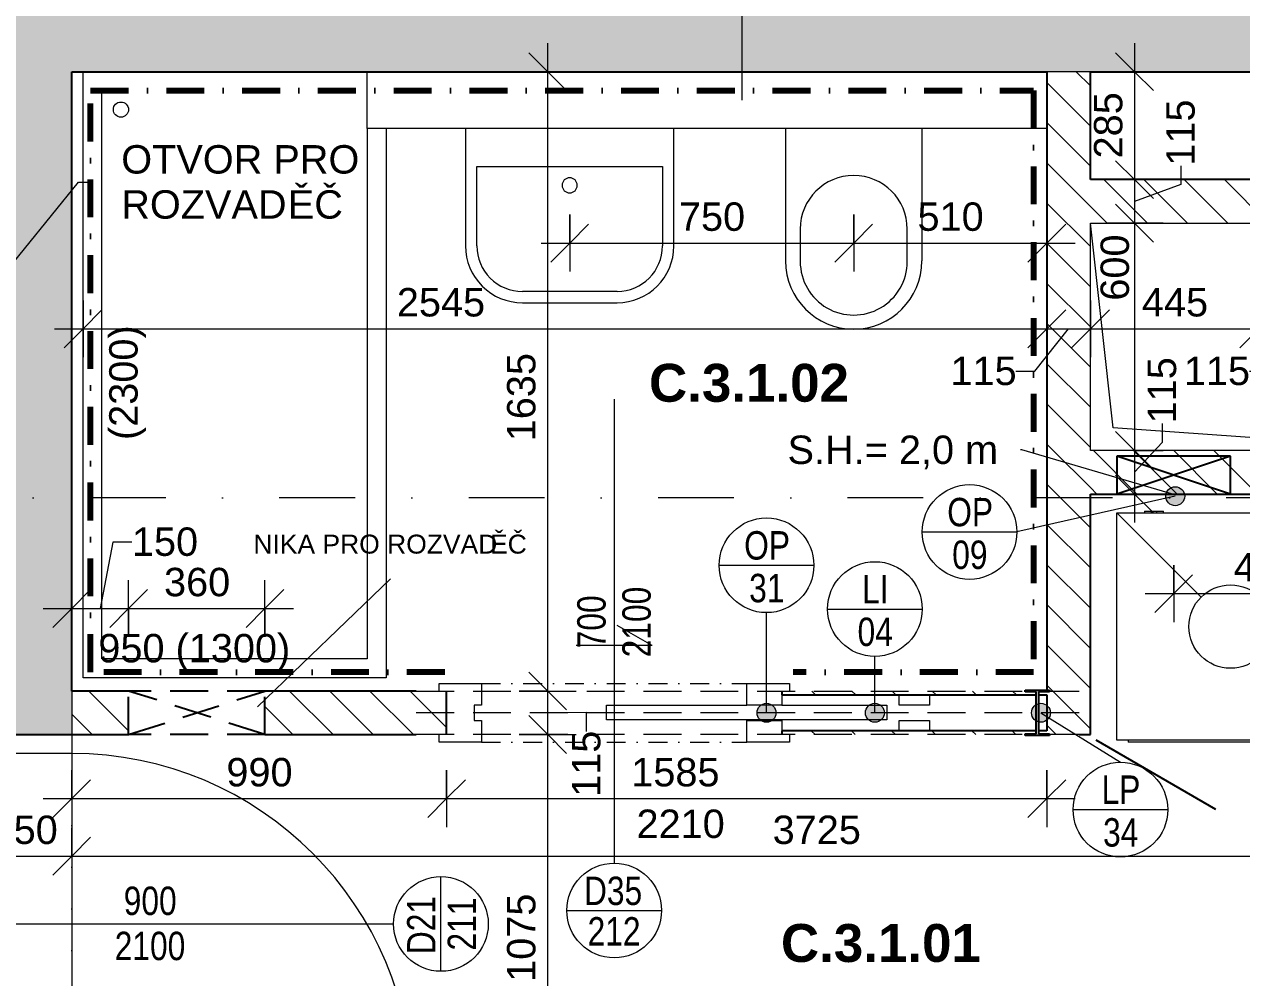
# Model space of a CAD drawing. Header units: millimetres. Extents: x -47276 to -6007, y -7799 to 11180.
# Drawn here: x -32575 to -29361, y -1869 to 648 of the extents above; entities that cross this region are included whole.
import ezdxf

# ---------------------------------------------------------------- set-up
doc = ezdxf.new("R2010")
doc.units = ezdxf.units.MM
for name, pattern in [('HA_Dash_3mm-S1mm', [150, 100, -50]), ('HA_DashDot_10mm-S3mm', [500, 200, -150, 0, -150]), ('HA_DashDot_2_2mm-S0_6mm', [110, 50, -30, 0, -30]), ('HA_DashDot_4mm-S1mm', [200, 100, -50, 0, -50])]:
    doc.linetypes.add(name, pattern=pattern)
for name, color, linetype, lineweight in [('A-____-____-DIMS', 9, 'Continuous', 5), ('A-____-____-DIMS-50', 9, 'Continuous', 5), ('A-____-____-IDEN', 9, 'Continuous', 9), ('A-AREA-____-IDEN', 9, 'Continuous', 9), ('A-DETL-____-OTLN', 9, 'Continuous', 25), ('A-DETL-GENF-OTLN', 9, 'Continuous', 9), ('A-DOOR-____-IDEN', 9, 'Continuous', 9), ('A-DOOR-____-MCUT', 9, 'HA_DashDot_2_2mm-S0_6mm', 9), ('A-DOOR-____-OTLN', 9, 'Continuous', 9), ('A-DOOR-FRAM-MCUT', 9, 'Continuous', 9), ('A-GENM-____-HDLN', 9, 'HA_Dash_3mm-S1mm', 9), ('A-GENM-____-IDEN', 9, 'Continuous', 9), ('A-GENM-____-MCUT', 9, 'HA_Dash_3mm-S1mm', 25), ('A-GENM-____-OTLN', 9, 'Continuous', 9), ('A-WALL-____-IDEN', 9, 'Continuous', 9), ('A-WALL-____-MCUT', 9, 'Continuous', 9), ('A-WALL-____-PATT', 9, 'Continuous', 25), ('E-ELEC-FIXT-OTLN', 9, 'Continuous', 9), ('G-____-____-TEXT', 9, 'Continuous', 5), ('I-WALL-____-MCUT', 9, 'Continuous', 25), ('I-WALL-____-OTLN', 9, 'Continuous', 9), ('P-SANR-FIXT-OTLN', 9, 'Continuous', 9), ('S-COLS-____-MCUT', 9, 'Continuous', 25), ('S-COLS-____-OTLN', 9, 'Continuous', 9), ('S-GRID-____-OTLN', 9, 'Continuous', 5)]:
    doc.layers.add(name, color=color, linetype=linetype, lineweight=lineweight)
doc.styles.add('Arial_1', font='arial.ttf', dxfattribs={"height": 75})
doc.styles.add('Arial_2', font='arial.ttf', dxfattribs={"width": 0.8, "height": 75})
doc.styles.add('Arial_3', font='arial.ttf', dxfattribs={"height": 50})
doc.styles.add('Arial_B', font='arialbd.ttf', dxfattribs={"height": 100})
doc.dimstyles.new('Inner_Dimensions', dxfattribs={"dimscale": 304.8, "dimtxt": 76.519455, "dimasz": 0.328084, "dimexe": 0.246063, "dimexo": 0.0625, "dimgap": 0.032808, "dimtad": 1, "dimdec": 0, "dimzin": 0, "dimdsep": 46, "dimtxsty": 'Arial_1', "dimblk1": 'OBLIQUE', "dimblk2": 'OBLIQUE', "dimsah": 1, "dimcen": 0.09, "dimdle": 0.246063, "dimazin": 0, "dimtfac": 1, "dimtdec": 4, "dimtix": 1, "dimtmove": 0, "dimatfit": 3, "dimfxl": 0.246063, "dimfxlon": 1, "dimtvp": 1, "dimtolj": 1, "dimtzin": 0, "dimlwd": 9, "dimlwe": 9, "dimarcsym": 2})
doc.dimstyles.new('Inner_Dimensions_1', dxfattribs={"dimscale": 304.8, "dimtxt": 76.519455, "dimasz": 0.328084, "dimexe": 0.246063, "dimexo": 0.0625, "dimgap": 0.032808, "dimtad": 1, "dimdec": 0, "dimzin": 0, "dimdsep": 46, "dimtxsty": 'Arial_1', "dimblk1": 'OBLIQUE', "dimblk2": 'OBLIQUE', "dimsah": 1, "dimcen": 0.09, "dimdle": 0.246063, "dimazin": 0, "dimtfac": 1, "dimtdec": 4, "dimtix": 1, "dimtmove": 1, "dimatfit": 3, "dimfxl": 0.246063, "dimfxlon": 1, "dimtvp": 1, "dimtolj": 1, "dimtzin": 0, "dimlwd": 9, "dimlwe": 9, "dimarcsym": 2})
doc.dimstyles.new('Inner_Dimensions_2', dxfattribs={"dimscale": 304.8, "dimtxt": 76.519455, "dimasz": 0.328084, "dimexe": 0.246063, "dimexo": 0.0625, "dimgap": 0.032808, "dimtad": 1, "dimdec": 0, "dimzin": 0, "dimdsep": 46, "dimtxsty": 'Arial_1', "dimblk1": 'OBLIQUE', "dimblk2": 'OBLIQUE', "dimsah": 1, "dimcen": 0.09, "dimdle": 0.246063, "dimazin": 0, "dimtfac": 1, "dimtdec": 4, "dimtix": 1, "dimtmove": 2, "dimatfit": 3, "dimfxl": 0.246063, "dimfxlon": 1, "dimtvp": 1, "dimtolj": 1, "dimtzin": 0, "dimlwd": 9, "dimlwe": 9, "dimarcsym": 2})
pattern_1 = [(135, (0, 0), (-53.033, -53.033), [])]

# ---------------------------------------------------------------- blocks, each defined once
blk = doc.blocks.new('HA_DR_Single_Swing_Solid - In_BJ_900x2100_Vstup-2040224-DPS_3NP-C')
at = {"layer": 'A-DOOR-____-MCUT'}
for p, q in [((-450, 125), (450, 125)), ((-450, -125), (450, -125))]:
    blk.add_line(p, q, dxfattribs=at)
at = {"layer": 'A-DOOR-____-OTLN', "lineweight": 5}
blk.add_line((450, 1025), (450, 125), dxfattribs=at)
at = {"layer": 'A-DOOR-____-OTLN'}
for p, q in [((-500, 125), (500, 125)), ((-500, -125), (500, -125))]:
    blk.add_line(p, q, dxfattribs=at)
at = {"layer": 'A-DOOR-____-OTLN', "lineweight": 5}
blk.add_arc((450, 125), 900, 90, 180, dxfattribs=at)
at = {"layer": 'A-DOOR-FRAM-MCUT'}
for p, q in [((-450, 125), (-450, -125)), ((450, -125), (450, 125))]:
    blk.add_line(p, q, dxfattribs=at)
blk = doc.blocks.new('HA_DR_Single_SlidingToPocket_Solid - In_BJ_700x2100-2021921-DPS_3NP-C')
at = {"layer": 'A-DOOR-____-MCUT', "linetype": 'Continuous', "lineweight": 5}
for p, q in [((100, 177.5), (7.6, 230.8)), ((100, 177.5), (-100, 177.5)), ((-20, 20), (350, 20)), ((-20, -18.6), (-20, 20)), ((442.5, 20), (720, 20)), ((720, 20), (720, -18.6)), ((720, -18.6), (-20, -18.6))]:
    blk.add_line(p, q, dxfattribs=at)
at = {"layer": 'A-DOOR-____-MCUT'}
for p, q in [((-350, 77.5), (350, 77.5)), ((-350, -77.5), (350, -77.5))]:
    blk.add_line(p, q, dxfattribs=at)
at = {"layer": 'A-DOOR-FRAM-MCUT'}
for p, q in [((-462.5, 77.5), (-350, 77.5)), ((-462.5, 57.5), (-462.5, 77.5)), ((-350, 77.5), (-350, 20)), ((350, 77.5), (462.5, 77.5)), ((350, 20), (350, 77.5)), ((462.5, 77.5), (462.5, 57.5)), ((442.5, 47.5), (442.5, 20)), ((752.5, 20), (752.5, 47.5)), ((832.5, 47.5), (832.5, 20)), ((-370, 20), (-370, -20)), ((-350, 20), (-370, 20)), ((442.5, 20), (350, 20)), ((832.5, 20), (752.5, 20)), ((-370, -20), (-350, -20)), ((-350, -20), (-350, -77.5)), ((350, -20), (442.5, -20)), ((350, -77.5), (350, -20)), ((442.5, -20), (442.5, -47.5)), ((752.5, -20), (832.5, -20)), ((752.5, -47.5), (752.5, -20)), ((832.5, -20), (832.5, -47.5)), ((-462.5, -77.5), (-462.5, -57.5)), ((462.5, -57.5), (462.5, -77.5)), ((-350, -77.5), (-462.5, -77.5)), ((462.5, -77.5), (350, -77.5))]:
    blk.add_line(p, q, dxfattribs=at)
blk = doc.blocks.new('HA_GM_Shaft_Rectangle - Default-2056009-DPS_3NP-C')
at = {"layer": 'A-DETL-GENF-OTLN'}
for p, q in [((60, -60), (600, 0)), ((0, -900), (60, -60))]:
    blk.add_line(p, q, dxfattribs=at)
at = {"layer": 'A-GENM-____-OTLN'}
for p, q in [((0, -900), (0, 0)), ((0, 0), (600, 0)), ((600, 0), (600, -900)), ((600, -900), (0, -900))]:
    blk.add_line(p, q, dxfattribs=at)
blk = doc.blocks.new('ABMV_WashBasin_Generic - 550x460-1465614-DPS_3NP-C')
at = {"layer": 'P-SANR-FIXT-OTLN'}
for p, q in [((250, 535), (0, 535)), ((0, 505), (250, 505)), ((-150, 385), (-150, 75)), ((-120, 175), (-120, 385)), ((370, 385), (370, 175)), ((400, 75), (400, 385)), ((370, 175), (-120, 175))]:
    blk.add_line(p, q, dxfattribs=at)
for centre, radius, start, end in [((0, 385), 150, 90, 180), ((250, 385), 150, 360, 90), ((0, 385), 120, 90, 180), ((250, 385), 120, 360, 90), ((125, 225), 20, 90, 270), ((125, 225), 20, 270, 90)]:
    blk.add_arc(centre, radius, start, end, dxfattribs=at)
blk = doc.blocks.new('ABMV_Toilet_WallHung - Default-1928450-DPS_3NP-C')
at = {"layer": 'P-SANR-FIXT-OTLN'}
for p, q in [((-55, 75), (-55, 424.6)), ((-16.3, 426.2), (-16.3, 340.3)), ((266.3, 340.3), (266.3, 426.2)), ((305, 75), (305, 424.6))]:
    blk.add_line(p, q, dxfattribs=at)
for centre, radius, start, end in [((125, 424.6), 180, 0, 180), ((125, 426.2), 141.3, 360, 180), ((125, 340.3), 141.3, 180, 360)]:
    blk.add_arc(centre, radius, start, end, dxfattribs=at)
blk = doc.blocks.new('ABMV_ShowerBasin_Generic - 800x1600-1646986-DPS_3NP-C')
at = {"layer": 'P-SANR-FIXT-OTLN'}
for p, q in [((150, 800), (1600, 800)), ((150, 800), (1600, 800)), ((1600, 800), (1600, 0)), ((1600, 800), (1600, 0)), ((150, 750), (1550, 750)), ((150, 750), (1550, 750)), ((1550, 750), (1550, 50)), ((1550, 750), (1550, 50)), ((1550, 50), (50, 50)), ((1550, 50), (50, 50)), ((1600, 0), (0, 0)), ((1600, 0), (0, 0))]:
    blk.add_line(p, q, dxfattribs=at)
blk.add_circle((100, 100), 20, dxfattribs=at)
blk = doc.blocks.new('R_bathroom_washing_machine - 600x600x900-1428203-DPS_3NP-C')
at = {"layer": 'E-ELEC-FIXT-OTLN'}
for p, q in [((77.5, 3.4), (677.5, 3.4)), ((77.5, -596.6), (77.5, 3.4)), ((77.5, 3.4), (299.7, -218.9)), ((107.5, 8.4), (647.5, 8.4)), ((107.5, 8.4), (107.5, 3.4)), ((647.5, 3.4), (647.5, 8.4)), ((677.5, 3.4), (677.5, -596.6)), ((455.3, -374.4), (677.5, -596.6)), ((677.5, -596.6), (77.5, -596.6)), ((554.7, -596.6), (554.7, -601.6)), ((572.1, -601.6), (554.7, -601.6)), ((572.2, -596.6), (572.2, -601.6)), ((579.7, -601.6), (572.4, -601.6)), ((586.9, -601.6), (579.7, -601.6)), ((587.2, -601.6), (587.2, -596.6)), ((604.7, -601.6), (587.2, -601.6)), ((604.7, -601.6), (604.7, -596.6))]:
    blk.add_line(p, q, dxfattribs=at)
blk.add_circle((377.5, -296.6), 110, dxfattribs=at)
blk = doc.blocks.new('HA_GM_Tiling_LineBased - Generic Tiles-1987009-DPS_3NP-C')
at = {"layer": 'A-GENM-____-OTLN', "linetype": 'HA_DashDot_4mm-S1mm', "lineweight": 80}
blk.add_line((50, -50), (985, -50), dxfattribs=at)
blk = doc.blocks.new('HA_GM_Tiling_LineBased - Generic Tiles-1987010-DPS_3NP-C')
at = {"layer": 'A-GENM-____-OTLN', "linetype": 'HA_DashDot_4mm-S1mm', "lineweight": 80}
blk.add_line((50, -50), (1585, -50), dxfattribs=at)
blk = doc.blocks.new('HA_GM_Tiling_LineBased - Generic Tiles-1987011-DPS_3NP-C')
at = {"layer": 'A-GENM-____-OTLN', "linetype": 'HA_DashDot_4mm-S1mm', "lineweight": 80}
blk.add_line((50, -50), (2540, -50), dxfattribs=at)
blk = doc.blocks.new('HA_GM_Tiling_LineBased - Generic Tiles-1987012-DPS_3NP-C')
at = {"layer": 'A-GENM-____-OTLN', "linetype": 'HA_DashDot_4mm-S1mm', "lineweight": 80}
blk.add_line((50, -50), (685, -50), dxfattribs=at)
blk = doc.blocks.new('TB_Porotherm KP11_5_1750mm - TB_Porotherm KP11_5_1750mm-1871670-DPS_3NP-C')
at = {"layer": 'A-GENM-____-HDLN'}
for p, q in [((-875, 57.5), (875, 57.5)), ((-875, 0), (875, 0)), ((875, -57.5), (-875, -57.5))]:
    blk.add_line(p, q, dxfattribs=at)
blk = doc.blocks.new('HA_GM_Opening_Rectangle_WallBased - Default-1969288-DPS_3NP-C')
at = {"layer": 'A-GENM-____-MCUT'}
for p, q in [((305, 57.5), (-55, -57.5)), ((-55, 57.5), (305, -57.5)), ((-55, 57.5), (-55, -57.5)), ((-55, 57.5), (305, 57.5)), ((305, 57.5), (305, -57.5)), ((-55, -57.5), (305, -57.5))]:
    blk.add_line(p, q, dxfattribs=at)
blk = doc.blocks.new('HA_sCO_I_Parallel - IPE 120-1976294-DPS_3NP-C')
at = {"layer": 'S-COLS-____-MCUT'}
for p, q in [((-32, 60), (32, 60)), ((-32, 55.6), (-32, 60)), ((-3.15, 55.6), (-32, 55.6)), ((-3.15, -55.6), (-3.15, 55.6)), ((3.15, 55.6), (3.15, -55.6)), ((32, 55.6), (3.15, 55.6)), ((32, 60), (32, 55.6)), ((-32, -55.6), (-3.15, -55.6)), ((-32, -60), (-32, -55.6)), ((32, -60), (-32, -60)), ((3.15, -55.6), (32, -55.6)), ((32, -55.6), (32, -60))]:
    blk.add_line(p, q, dxfattribs=at)
blk = doc.blocks.new('DIMBLOCK37-DPS_3NP-C')
at = {"layer": 'A-____-____-DIMS-50', "lineweight": 9}
for p, q in [((-31193, -1226.8), (-31243, -1176.8)), ((-31268, -1226.8), (-31118, -1226.8)), ((-31193, -1226.8), (-31268, -1226.8)), ((-31193, -2301.8), (-31193, -1226.8)), ((-31193, -1226.8), (-31143, -1276.8)), ((-31193, -2301.8), (-31243, -2251.8)), ((-31268, -2301.8), (-31118, -2301.8)), ((-31193, -2301.8), (-31268, -2301.8)), ((-31193, -2301.8), (-31143, -2351.8))]:
    blk.add_line(p, q, dxfattribs=at)
at = {"layer": 'A-____-____-DIMS-50', "color": 0, "lineweight": 9, "insert": (-31300.4, -1879.7), "char_height": 75, "width": 276.883, "attachment_point": 1, "rotation": 90, "line_spacing_factor": 0.941778, "style": 'Arial_1'}
blk.add_mtext('1075', dxfattribs=at)
blk = doc.blocks.new('_Oblique')
at = {"color": 0, "linetype": 'ByBlock', "lineweight": -2}
blk.add_line((-0.5, -0.5), (0.5, 0.5), dxfattribs=at)
blk = doc.blocks.new('DIMBLOCK38-DPS_3NP-C')
at = {"layer": 'A-____-____-DIMS-50', "lineweight": 9}
for p, q in [((-31193, -1111.8), (-31243, -1061.8)), ((-31268, -1111.8), (-31118, -1111.8)), ((-31193, -1111.8), (-31268, -1111.8)), ((-31193, -1226.8), (-31193, -1111.8)), ((-31193, -1111.8), (-31143, -1161.8)), ((-31193, -1226.8), (-31243, -1176.8)), ((-31090.4, -1168.3), (-31193, -1169.3)), ((-31090.4, -1218.3), (-31090.4, -1168.3)), ((-31268, -1226.8), (-31118, -1226.8)), ((-31193, -1226.8), (-31268, -1226.8)), ((-31193, -1226.8), (-31143, -1276.8))]:
    blk.add_line(p, q, dxfattribs=at)
at = {"layer": 'A-____-____-DIMS-50', "color": 0, "lineweight": 9, "insert": (-31128.9, -1391.4), "char_height": 75, "width": 207.662, "attachment_point": 1, "rotation": 90, "line_spacing_factor": 0.941778, "style": 'Arial_1'}
blk.add_mtext('115', dxfattribs=at)
blk = doc.blocks.new('DIMBLOCK39-DPS_3NP-C')
at = {"layer": 'A-____-____-DIMS-50', "lineweight": 9}
for p, q in [((-31193, -1111.8), (-31193, 598.2)), ((-31193, 523.2), (-31243, 573.2)), ((-31268, 523.2), (-31118, 523.2)), ((-31193, 523.2), (-31268, 523.2)), ((-31193, 523.2), (-31143, 473.2)), ((-31193, -1111.8), (-31243, -1061.8)), ((-31268, -1111.8), (-31118, -1111.8)), ((-31193, -1111.8), (-31268, -1111.8)), ((-31193, -1111.8), (-31143, -1161.8))]:
    blk.add_line(p, q, dxfattribs=at)
at = {"layer": 'A-____-____-DIMS-50', "color": 0, "lineweight": 9, "insert": (-31300.4, -452.6), "char_height": 75, "width": 276.883, "attachment_point": 1, "rotation": 90, "line_spacing_factor": 0.941778, "style": 'Arial_1'}
blk.add_mtext('1635', dxfattribs=at)
blk = doc.blocks.new('HA_TAG_Door_TypeMark_wDimensions - Scale50_Right with Bouble-921060-DPS_3NP-C')
at = {"layer": 'A-DOOR-____-IDEN'}
for p, q in [((0, 5), (0, -19.5)), ((-2.5, -22), (2.5, -22))]:
    blk.add_line(p, q, dxfattribs=at)
blk.add_circle((0, -22), 2.5, dxfattribs=at)
blk = doc.blocks.new('DIMBLOCK107-DPS_3NP-C')
at = {"layer": 'A-____-____-DIMS-50', "lineweight": 9}
for p, q in [((-32699.9, -1473.1), (-32699.9, -1623.1)), ((-32699.9, -1548.1), (-32699.9, -1473.1)), ((-32449.9, -1473.1), (-32449.9, -1623.1)), ((-32449.9, -1548.1), (-32449.9, -1473.1)), ((-32699.9, -1548.1), (-32649.9, -1498.1)), ((-32449.9, -1548.1), (-32399.9, -1498.1)), ((-32699.9, -1548.1), (-32749.9, -1598.1)), ((-32699.9, -1548.1), (-32449.9, -1548.1)), ((-32449.9, -1548.1), (-32499.9, -1598.1))]:
    blk.add_line(p, q, dxfattribs=at)
at = {"layer": 'A-____-____-DIMS-50', "color": 0, "lineweight": 9, "insert": (-32661.4, -1440.7), "char_height": 75, "width": 207.662, "attachment_point": 1, "line_spacing_factor": 0.941778, "style": 'Arial_1'}
blk.add_mtext('250', dxfattribs=at)
blk = doc.blocks.new('DIMBLOCK108-DPS_3NP-C')
at = {"layer": 'A-____-____-DIMS-50', "lineweight": 9}
for p, q in [((-32449.9, -1473.1), (-32449.9, -1623.1)), ((-32449.9, -1548.1), (-32449.9, -1473.1)), ((-28724.9, -1473.1), (-28724.9, -1623.1)), ((-28724.9, -1548.1), (-28724.9, -1473.1)), ((-32449.9, -1548.1), (-32399.9, -1498.1)), ((-28724.9, -1548.1), (-28674.9, -1498.1)), ((-32449.9, -1548.1), (-32499.9, -1598.1)), ((-32449.9, -1548.1), (-28724.9, -1548.1)), ((-28724.9, -1548.1), (-28774.9, -1598.1))]:
    blk.add_line(p, q, dxfattribs=at)
at = {"layer": 'A-____-____-DIMS-50', "color": 0, "lineweight": 9, "insert": (-30599, -1440.7), "char_height": 75, "width": 276.883, "attachment_point": 1, "line_spacing_factor": 0.941778, "style": 'Arial_1'}
blk.add_mtext('3725', dxfattribs=at)
blk = doc.blocks.new('DIMBLOCK119-DPS_3NP-C')
at = {"layer": 'A-____-____-DIMS-50', "lineweight": 9}
for p, q in [((-32419.9, -80.4), (-32419.9, -230.4)), ((-32419.9, -155.4), (-32419.9, -80.4)), ((-29874.9, -80.4), (-29874.9, -230.4)), ((-29874.9, -155.4), (-29874.9, -80.4)), ((-32419.9, -155.4), (-32369.9, -105.4)), ((-29874.9, -155.4), (-29824.9, -105.4)), ((-32494.9, -155.4), (-29874.9, -155.4)), ((-32419.9, -155.4), (-32469.9, -205.4)), ((-29874.9, -155.4), (-29924.9, -205.4))]:
    blk.add_line(p, q, dxfattribs=at)
at = {"layer": 'A-____-____-DIMS-50', "color": 0, "lineweight": 9, "insert": (-31591.3, -48), "char_height": 75, "width": 276.883, "attachment_point": 1, "line_spacing_factor": 0.941778, "style": 'Arial_1'}
blk.add_mtext('2545', dxfattribs=at)
blk = doc.blocks.new('DIMBLOCK120-DPS_3NP-C')
at = {"layer": 'A-____-____-DIMS-50', "lineweight": 9}
for p, q in [((-29874.9, -80.4), (-29874.9, -230.4)), ((-29874.9, -155.4), (-29874.9, -80.4)), ((-29759.9, -80.4), (-29759.9, -230.4)), ((-29759.9, -155.4), (-29759.9, -80.4)), ((-29874.9, -155.4), (-29824.9, -105.4)), ((-29759.9, -155.4), (-29709.9, -105.4)), ((-29874.9, -155.4), (-29924.9, -205.4)), ((-29906.4, -267.6), (-29817.4, -155.4)), ((-29874.9, -155.4), (-29759.9, -155.4)), ((-29759.9, -155.4), (-29809.9, -205.4)), ((-29956.4, -267.6), (-29906.4, -267.6))]:
    blk.add_line(p, q, dxfattribs=at)
at = {"layer": 'A-____-____-DIMS-50', "color": 0, "lineweight": 9, "insert": (-30129.5, -229.1), "char_height": 75, "width": 207.662, "attachment_point": 1, "line_spacing_factor": 0.941778, "style": 'Arial_1'}
blk.add_mtext('115', dxfattribs=at)
blk = doc.blocks.new('DIMBLOCK121-DPS_3NP-C')
at = {"layer": 'A-____-____-DIMS-50', "lineweight": 9}
for p, q in [((-29759.9, -80.4), (-29759.9, -230.4)), ((-29759.9, -155.4), (-29759.9, -80.4)), ((-29314.9, -80.4), (-29314.9, -230.4)), ((-29314.9, -155.4), (-29314.9, -80.4)), ((-29759.9, -155.4), (-29709.9, -105.4)), ((-29314.9, -155.4), (-29264.9, -105.4)), ((-29759.9, -155.4), (-29809.9, -205.4)), ((-29759.9, -155.4), (-29314.9, -155.4)), ((-29314.9, -155.4), (-29364.9, -205.4))]:
    blk.add_line(p, q, dxfattribs=at)
at = {"layer": 'A-____-____-DIMS-50', "color": 0, "lineweight": 9, "insert": (-29623.9, -48), "char_height": 75, "width": 207.662, "attachment_point": 1, "line_spacing_factor": 0.941778, "style": 'Arial_1'}
blk.add_mtext('445', dxfattribs=at)
blk = doc.blocks.new('DIMBLOCK122-DPS_3NP-C')
at = {"layer": 'A-____-____-DIMS-50', "lineweight": 9}
for p, q in [((-29314.9, -80.4), (-29314.9, -230.4)), ((-29314.9, -155.4), (-29314.9, -80.4)), ((-29199.9, -80.4), (-29199.9, -230.4)), ((-29199.9, -155.4), (-29199.9, -80.4)), ((-29314.9, -155.4), (-29264.9, -105.4)), ((-29199.9, -155.4), (-29149.9, -105.4)), ((-29314.9, -155.4), (-29364.9, -205.4)), ((-29314.9, -155.4), (-29199.9, -155.4)), ((-29290.1, -267.6), (-29257.4, -155.4)), ((-29199.9, -155.4), (-29249.9, -205.4)), ((-29340.1, -267.6), (-29290.1, -267.6))]:
    blk.add_line(p, q, dxfattribs=at)
at = {"layer": 'A-____-____-DIMS-50', "color": 0, "lineweight": 9, "insert": (-29513.2, -229.1), "char_height": 75, "width": 207.662, "attachment_point": 1, "line_spacing_factor": 0.941778, "style": 'Arial_1'}
blk.add_mtext('115', dxfattribs=at)
blk = doc.blocks.new('DIMBLOCK124-DPS_3NP-C')
at = {"layer": 'A-____-____-DIMS-50', "lineweight": 9}
for p, q in [((-29643.2, 598.2), (-29643.2, 238.2)), ((-29643.2, 523.2), (-29693.2, 573.2)), ((-29568.2, 523.2), (-29718.2, 523.2)), ((-29643.2, 523.2), (-29593.2, 473.2)), ((-29643.2, 523.2), (-29568.2, 523.2)), ((-29643.2, 238.2), (-29693.2, 288.2)), ((-29568.2, 238.2), (-29718.2, 238.2)), ((-29643.2, 238.2), (-29593.2, 188.2)), ((-29643.2, 238.2), (-29568.2, 238.2))]:
    blk.add_line(p, q, dxfattribs=at)
at = {"layer": 'A-____-____-DIMS-50', "color": 0, "lineweight": 9, "insert": (-29750.6, 294.2), "char_height": 75, "width": 207.662, "attachment_point": 1, "rotation": 90, "line_spacing_factor": 0.941778, "style": 'Arial_1'}
blk.add_mtext('285', dxfattribs=at)
blk = doc.blocks.new('DIMBLOCK125-DPS_3NP-C')
at = {"layer": 'A-____-____-DIMS-50', "lineweight": 9}
for p, q in [((-29643.2, 238.2), (-29693.2, 288.2)), ((-29521.1, 275), (-29521.1, 225)), ((-29568.2, 238.2), (-29718.2, 238.2)), ((-29643.2, 238.2), (-29643.2, 123.2)), ((-29643.2, 238.2), (-29593.2, 188.2)), ((-29643.2, 238.2), (-29568.2, 238.2)), ((-29521.1, 225), (-29643.2, 180.7)), ((-29643.2, 123.2), (-29693.2, 173.2)), ((-29568.2, 123.2), (-29718.2, 123.2)), ((-29643.2, 123.2), (-29593.2, 73.2)), ((-29643.2, 123.2), (-29568.2, 123.2))]:
    blk.add_line(p, q, dxfattribs=at)
at = {"layer": 'A-____-____-DIMS-50', "color": 0, "lineweight": 9, "insert": (-29559.6, 275), "char_height": 75, "width": 207.662, "attachment_point": 1, "rotation": 90, "line_spacing_factor": 0.941778, "style": 'Arial_1'}
blk.add_mtext('115', dxfattribs=at)
blk = doc.blocks.new('DIMBLOCK126-DPS_3NP-C')
at = {"layer": 'A-____-____-DIMS-50', "lineweight": 9}
for p, q in [((-29643.2, 123.2), (-29693.2, 173.2)), ((-29568.2, 123.2), (-29718.2, 123.2)), ((-29643.2, 123.2), (-29643.2, -476.8)), ((-29643.2, 123.2), (-29593.2, 73.2)), ((-29643.2, 123.2), (-29568.2, 123.2)), ((-29643.2, -476.8), (-29693.2, -426.8)), ((-29568.2, -476.8), (-29718.2, -476.8)), ((-29643.2, -476.8), (-29593.2, -526.8)), ((-29643.2, -476.8), (-29568.2, -476.8))]:
    blk.add_line(p, q, dxfattribs=at)
at = {"layer": 'A-____-____-DIMS-50', "color": 0, "lineweight": 9, "insert": (-29733.1, -81.3), "char_height": 75, "width": 207.662, "attachment_point": 1, "rotation": 90, "line_spacing_factor": 0.941778, "style": 'Arial_1'}
blk.add_mtext('600', dxfattribs=at)
blk = doc.blocks.new('DIMBLOCK127-DPS_3NP-C')
at = {"layer": 'A-____-____-DIMS-50', "lineweight": 9}
for p, q in [((-29570, -405.3), (-29570, -455.3)), ((-29643.2, -476.8), (-29693.2, -426.8)), ((-29568.2, -476.8), (-29718.2, -476.8)), ((-29570, -455.3), (-29643.2, -534.3)), ((-29643.2, -476.8), (-29643.2, -666.8)), ((-29643.2, -476.8), (-29593.2, -526.8)), ((-29643.2, -476.8), (-29568.2, -476.8)), ((-29643.2, -591.8), (-29693.2, -541.8)), ((-29568.2, -591.8), (-29718.2, -591.8)), ((-29643.2, -591.8), (-29593.2, -641.8)), ((-29643.2, -591.8), (-29568.2, -591.8))]:
    blk.add_line(p, q, dxfattribs=at)
at = {"layer": 'A-____-____-DIMS-50', "color": 0, "lineweight": 9, "insert": (-29608.5, -405.3), "char_height": 75, "width": 207.662, "attachment_point": 1, "rotation": 90, "line_spacing_factor": 0.941778, "style": 'Arial_1'}
blk.add_mtext('115', dxfattribs=at)
blk = doc.blocks.new('HA_TAG_GM_Products - Generic-588599-DPS_3NP-C')
at = {"layer": 'A-GENM-____-IDEN'}
blk.add_line((-2.5, 0), (2.5, 0), dxfattribs=at)
blk.add_circle((0, 0), 2.5, dxfattribs=at)
blk = doc.blocks.new('DIMBLOCK167-DPS_3NP-C')
at = {"layer": 'A-____-____-DIMS-50', "lineweight": 9}
for p, q in [((-32449.9, -1320.9), (-32449.9, -1470.9)), ((-32449.9, -1395.9), (-32449.9, -1320.9)), ((-32449.9, -1395.9), (-32399.9, -1345.9)), ((-31459.9, -1320.9), (-31459.9, -1470.9)), ((-31459.9, -1395.9), (-31459.9, -1320.9)), ((-31459.9, -1395.9), (-31409.9, -1345.9)), ((-32524.9, -1395.9), (-31459.9, -1395.9)), ((-32449.9, -1395.9), (-32499.9, -1445.9)), ((-31459.9, -1395.9), (-31509.9, -1445.9))]:
    blk.add_line(p, q, dxfattribs=at)
at = {"layer": 'A-____-____-DIMS-50', "color": 0, "lineweight": 9, "insert": (-32041.4, -1288.6), "char_height": 75, "width": 207.662, "attachment_point": 1, "line_spacing_factor": 0.941778, "style": 'Arial_1'}
blk.add_mtext('990', dxfattribs=at)
blk = doc.blocks.new('DIMBLOCK168-DPS_3NP-C')
at = {"layer": 'A-____-____-DIMS-50', "lineweight": 9}
for p, q in [((-31459.9, -1320.9), (-31459.9, -1470.9)), ((-31459.9, -1395.9), (-31459.9, -1320.9)), ((-31459.9, -1395.9), (-31409.9, -1345.9)), ((-29874.9, -1320.9), (-29874.9, -1470.9)), ((-29874.9, -1395.9), (-29874.9, -1320.9)), ((-29874.9, -1395.9), (-29824.9, -1345.9)), ((-31459.9, -1395.9), (-31509.9, -1445.9)), ((-31459.9, -1395.9), (-29799.9, -1395.9)), ((-29874.9, -1395.9), (-29924.9, -1445.9))]:
    blk.add_line(p, q, dxfattribs=at)
at = {"layer": 'A-____-____-DIMS-50', "color": 0, "lineweight": 9, "insert": (-30972.3, -1288.6), "char_height": 75, "width": 276.883, "attachment_point": 1, "line_spacing_factor": 0.941778, "style": 'Arial_1'}
blk.add_mtext('1585', dxfattribs=at)
blk = doc.blocks.new('DIMBLOCK187-DPS_3NP-C')
at = {"layer": 'A-____-____-DIMS-50', "lineweight": 9}
for p, q in [((-32340.9, -718.5), (-32374.7, -894)), ((-32290.9, -718.5), (-32340.9, -718.5)), ((-32449.9, -819), (-32449.9, -969)), ((-32449.9, -894), (-32449.9, -819)), ((-32299.6, -969), (-32299.6, -819)), ((-32449.9, -894), (-32399.9, -844)), ((-32299.6, -894), (-32249.6, -844)), ((-32524.9, -894), (-32299.6, -894)), ((-32449.9, -894), (-32499.9, -944)), ((-32299.6, -894), (-32349.6, -944)), ((-32299.6, -894), (-32299.6, -969))]:
    blk.add_line(p, q, dxfattribs=at)
at = {"layer": 'A-____-____-DIMS-50', "color": 0, "lineweight": 9, "insert": (-32290.9, -680), "char_height": 75, "width": 207.662, "attachment_point": 1, "line_spacing_factor": 0.941778, "style": 'Arial_1'}
blk.add_mtext('150', dxfattribs=at)
blk = doc.blocks.new('DIMBLOCK188-DPS_3NP-C')
at = {"layer": 'A-____-____-DIMS-50', "lineweight": 9}
for p, q in [((-32299.6, -969), (-32299.6, -819)), ((-31939.6, -969), (-31939.6, -819)), ((-32299.6, -894), (-32249.6, -844)), ((-31939.6, -894), (-31889.6, -844)), ((-32299.6, -894), (-32349.6, -944)), ((-32299.6, -894), (-31864.6, -894)), ((-32299.6, -894), (-32299.6, -969)), ((-31939.6, -894), (-31989.6, -944)), ((-31939.6, -894), (-31939.6, -969))]:
    blk.add_line(p, q, dxfattribs=at)
at = {"layer": 'A-____-____-DIMS-50', "color": 0, "lineweight": 9, "insert": (-32206.1, -786.6), "char_height": 75, "width": 207.662, "attachment_point": 1, "line_spacing_factor": 0.941778, "style": 'Arial_1'}
blk.add_mtext('360', dxfattribs=at)
blk = doc.blocks.new('DIMBLOCK201-DPS_3NP-C')
at = {"layer": 'A-____-____-DIMS-50', "lineweight": 9}
for p, q in [((-29540, -779.8), (-29540, -929.8)), ((-29540, -854.8), (-29540, -779.8)), ((-29049.9, -779.8), (-29049.9, -929.8)), ((-29049.9, -854.8), (-29049.9, -779.8)), ((-29540, -854.8), (-29490, -804.8)), ((-29049.9, -854.8), (-28999.9, -804.8)), ((-29615, -854.8), (-29049.9, -854.8)), ((-29540, -854.8), (-29590, -904.8)), ((-29049.9, -854.8), (-29099.9, -904.8))]:
    blk.add_line(p, q, dxfattribs=at)
at = {"layer": 'A-____-____-DIMS-50', "color": 0, "lineweight": 9, "insert": (-29381.5, -747.4), "char_height": 75, "width": 207.662, "attachment_point": 1, "line_spacing_factor": 0.941778, "style": 'Arial_1'}
blk.add_mtext('490', dxfattribs=at)
blk = doc.blocks.new('DIMBLOCK240-DPS_3NP-C')
at = {"layer": 'A-____-____-DIMS-50', "lineweight": 9}
for p, q in [((-31134.9, 145.8), (-31134.9, -4.2)), ((-31134.9, 70.8), (-31134.9, 145.8)), ((-30384.9, 145.8), (-30384.9, -4.2)), ((-30384.9, 70.8), (-30384.9, 145.8)), ((-31134.9, 70.8), (-31084.9, 120.8)), ((-30384.9, 70.8), (-30334.9, 120.8)), ((-31209.9, 70.8), (-30384.9, 70.8)), ((-31134.9, 70.8), (-31184.9, 20.8)), ((-30384.9, 70.8), (-30434.9, 20.8))]:
    blk.add_line(p, q, dxfattribs=at)
at = {"layer": 'A-____-____-DIMS-50', "color": 0, "lineweight": 9, "insert": (-30846.4, 178.1), "char_height": 75, "width": 207.662, "attachment_point": 1, "line_spacing_factor": 0.941778, "style": 'Arial_1'}
blk.add_mtext('750', dxfattribs=at)
blk = doc.blocks.new('DIMBLOCK241-DPS_3NP-C')
at = {"layer": 'A-____-____-DIMS-50', "lineweight": 9}
for p, q in [((-30384.9, 145.8), (-30384.9, -4.2)), ((-30384.9, 70.8), (-30384.9, 145.8)), ((-29874.9, 145.8), (-29874.9, -4.2)), ((-29874.9, 70.8), (-29874.9, 145.8)), ((-30384.9, 70.8), (-30334.9, 120.8)), ((-29874.9, 70.8), (-29824.9, 120.8)), ((-30384.9, 70.8), (-30434.9, 20.8)), ((-30384.9, 70.8), (-29799.9, 70.8)), ((-29874.9, 70.8), (-29924.9, 20.8))]:
    blk.add_line(p, q, dxfattribs=at)
at = {"layer": 'A-____-____-DIMS-50', "color": 0, "lineweight": 9, "insert": (-30216.4, 178.1), "char_height": 75, "width": 207.662, "attachment_point": 1, "line_spacing_factor": 0.941778, "style": 'Arial_1'}
blk.add_mtext('510', dxfattribs=at)

msp = doc.modelspace()

# ---------------------------------------------------------------- hatches: boundary and pattern name
at = {"layer": 'A-GENM-____-IDEN'}
h = msp.add_hatch(color=256, dxfattribs=at)
edge = h.paths.add_edge_path()
edge.add_arc((-29535.8, -597.6), 25, 0, 360)
h = msp.add_hatch(color=256, dxfattribs=at)
edge = h.paths.add_edge_path()
edge.add_arc((-30615.2, -1169.3), 25, 0, 360)
h = msp.add_hatch(color=256, dxfattribs=at)
edge = h.paths.add_edge_path()
edge.add_arc((-30329, -1169.3), 25, 0, 360)
h = msp.add_hatch(color=256, dxfattribs=at)
edge = h.paths.add_edge_path()
edge.add_arc((-29890.5, -1169.3), 25, 0, 360)
at = {"layer": 'A-WALL-____-PATT', "lineweight": 9}
h = msp.add_hatch(color=256, dxfattribs=at)
h.paths.add_polyline_path([(-32449.9, -5371.8), (-32449.9, -2226.8), (-32699.9, -2226.8), (-32699.9, -5371.8)])
h.paths.add_polyline_path([(-32449.9, -1226.8), (-32449.9, 1738.2), (-32699.9, 1738.2), (-32699.9, -1226.8)])
msp.add_hatch(color=256, dxfattribs=at).paths.add_polyline_path([(-24684.9, 523.2), (-24684.9, 773.2), (-32449.9, 773.2), (-32449.9, 523.2), (-25846.7, 523.2)])
at = {"layer": 'A-WALL-____-PATT', "lineweight": 5}
h = msp.add_hatch(dxfattribs=at)
h.set_pattern_fill('FP_4', color=256, style=0, pattern_type=2)
h.set_pattern_definition(pattern_1)
h.paths.add_polyline_path([(-29870.9, -476.8), (-29759.9, -476.8), (-29759.9, 523.2), (-29874.9, 523.2), (-29874.9, -476.8)])
h = msp.add_hatch(dxfattribs=at)
h.set_pattern_fill('FP_4', color=256, style=0, pattern_type=2)
h.set_pattern_definition(pattern_1)
h.paths.add_polyline_path([(-28859.9, 123.2), (-28859.9, 238.2), (-29759.9, 238.2), (-29759.9, 123.2), (-29066.1, 123.2)])
h = msp.add_hatch(dxfattribs=at)
h.set_pattern_fill('FP_4', color=256, style=0, pattern_type=2)
h.set_pattern_definition(pattern_1)
h.paths.add_polyline_path([(-29867.9, -1111.8), (-29759.9, -1111.8), (-29759.9, -476.8), (-29874.9, -476.8), (-29874.3, -1109.3), (-29867.9, -1109.3)])
h = msp.add_hatch(dxfattribs=at)
h.set_pattern_fill('FP_4', color=256, style=0, pattern_type=2)
h.set_pattern_definition(pattern_1)
h.paths.add_polyline_path([(-28859.9, -591.8), (-28859.9, -476.8), (-29759.9, -476.8), (-29759.9, -591.8), (-29066.1, -591.8)])
h = msp.add_hatch(dxfattribs=at)
h.set_pattern_fill('FP_4', color=256, style=0, pattern_type=2)
h.set_pattern_definition(pattern_1)
h.paths.add_polyline_path([(-29759.9, -1226.8), (-29759.9, -1111.8), (-29867.9, -1111.8), (-29867.9, -1113.7), (-29896.8, -1113.7), (-29896.8, -1121.8), (-29874.9, -1121.8), (-29874.9, -1216.8), (-29896.8, -1217.1), (-29896.8, -1224.9), (-29867.9, -1224.9), (-29867.9, -1226.8)])
h.paths.add_polyline_path([(-29931.9, -1226.8), (-29931.9, -1224.9), (-29903.1, -1224.9), (-29903.1, -1216.8), (-30574.9, -1216.8), (-30574.9, -1226.8)])
h.paths.add_polyline_path([(-31459.9, -1226.8), (-31459.9, -1111.8), (-31939.6, -1111.8), (-31939.6, -1226.8)])
h.paths.add_polyline_path([(-32299.6, -1226.8), (-32299.6, -1111.8), (-32449.9, -1111.8), (-32449.9, -1226.8)])
h.paths.add_polyline_path([(-29903.1, -1121.8), (-29903.1, -1113.7), (-29931.9, -1113.7), (-29931.9, -1111.8), (-30574.9, -1111.8), (-30574.9, -1121.8), (-29931.9, -1121.8)])

# ---------------------------------------------------------------- linework, layer by layer
at = {"layer": 'A-____-____-IDEN'}
for p, q in [((-32749.5, -158.8), (-32431.5, 231.2)), ((-32431.5, 231.2), (-32405.3, 231.2))]:
    msp.add_line(p, q, dxfattribs=at)
at = {"layer": 'A-DETL-____-OTLN'}
for p, q in [((-29390, -491.8), (-29690, -491.8)), ((-29690, -491.8), (-29690, -591.8)), ((-29390, -491.8), (-29690, -591.8)), ((-29390, -591.8), (-29690, -491.8)), ((-29390, -591.8), (-29390, -491.8)), ((-29690, -591.8), (-29390, -591.8)), ((-29428.8, -1424.3), (-29744.9, -1241.8))]:
    msp.add_line(p, q, dxfattribs=at)
at = {"layer": 'A-GENM-____-IDEN'}
for p, q in [((-29535.8, -597.6), (-29954, -692)), ((-30615.2, -1169.3), (-30615.2, -904.9)), ((-30329, -1169.3), (-30329, -1020.4)), ((-29890.5, -1169.3), (-29680.6, -1299.9))]:
    msp.add_line(p, q, dxfattribs=at)
for centre in [(-29535.8, -597.6), (-30615.2, -1169.3), (-30329, -1169.3), (-29890.5, -1169.3)]:
    msp.add_circle(centre, 25, dxfattribs=at)
at = {"layer": 'A-WALL-____-IDEN'}
msp.add_line((-30679.8, 448.2), (-30679.8, 863.8), dxfattribs=at)
at = {"layer": 'A-WALL-____-MCUT'}
for p, q in [((-29759.9, 523.2), (-29874.9, 523.2)), ((-32449.9, -1111.8), (-32449.9, -1226.7))]:
    msp.add_line(p, q, dxfattribs=at)
at = {"layer": 'G-____-____-TEXT', "color": 10, "lineweight": 9}
for p, q in [((-29940.6, -474.9), (-29944.1, -474.9)), ((-29539.6, -592.7), (-29940.6, -474.9)), ((-31959, -1153.4), (-31608, -815.7))]:
    msp.add_line(p, q, dxfattribs=at)
at = {"layer": 'I-WALL-____-MCUT'}
for p, q in [((-32449.9, 523.2), (-29874.9, 523.2)), ((-32449.9, -1111.8), (-32449.9, 523.2)), ((-29874.9, 523.2), (-29874.9, -1109.3)), ((-29759.9, 523.2), (-28859.9, 523.2)), ((-29759.9, 238.2), (-29759.9, 523.2)), ((-28859.9, 238.2), (-29759.9, 238.2)), ((-29759.9, -1226.8), (-29759.9, -591.8)), ((-29759.9, -591.8), (-28859.9, -591.8)), ((-32299.6, -1111.8), (-32449.9, -1111.8)), ((-31540, -1111.8), (-31939.6, -1111.8)), ((-31459.9, -1226.8), (-31459.9, -1111.8)), ((-30574.9, -1111.8), (-30574.9, -1121.8)), ((-30574.9, -1121.8), (-29903.1, -1121.8)), ((-29896.8, -1121.8), (-29874.9, -1121.8)), ((-29874.9, -1121.8), (-29874.9, -1216.8)), ((-29903.1, -1216.8), (-30574.9, -1216.8)), ((-30574.9, -1216.8), (-30574.9, -1226.8)), ((-29874.9, -1216.8), (-29896.8, -1216.8)), ((-32699.9, -1226.8), (-32299.6, -1226.8)), ((-31939.6, -1226.8), (-31540, -1226.8)), ((-29789.9, -1226.8), (-29759.9, -1226.8))]:
    msp.add_line(p, q, dxfattribs=at)
at = {"layer": 'I-WALL-____-OTLN'}
for p, q in [((-31669.9, 373.2), (-31669.9, 523.2)), ((-29874.9, 373.2), (-31669.9, 373.2))]:
    msp.add_line(p, q, dxfattribs=at)
at = {"layer": 'S-GRID-____-OTLN', "linetype": 'HA_DashDot_10mm-S3mm', "lineweight": 9}
msp.add_line((-22199.7, -601.8), (-45676.5, -601.8), dxfattribs=at)

# ---------------------------------------------------------------- block references
at = {"layer": 'A-DOOR-____-IDEN', "xscale": 49.99999999999998, "yscale": 49.99999999999998, "zscale": 49.99999999999998}
msp.add_blockref('HA_TAG_Door_TypeMark_wDimensions - Scale50_Right with Bouble-921060-DPS_3NP-C', (-31017.4, -591.2), dxfattribs=at)
at = {"layer": 'A-DOOR-____-IDEN', "xscale": 49.99999999999998, "yscale": 49.99999999999998, "zscale": 49.99999999999998, "rotation": 89.99999999999962}
msp.add_blockref('HA_TAG_Door_TypeMark_wDimensions - Scale50_Right with Bouble-921060-DPS_3NP-C', (-32574.9, -1726.8), dxfattribs=at)
at = {"layer": 'A-DOOR-____-OTLN'}
msp.add_blockref('HA_DR_Single_SlidingToPocket_Solid - In_BJ_700x2100-2021921-DPS_3NP-C', (-31017.4, -1169.3), dxfattribs=at)
at = {"layer": 'A-DOOR-____-OTLN', "rotation": 269.9999999999997}
msp.add_blockref('HA_DR_Single_Swing_Solid - In_BJ_900x2100_Vstup-2040224-DPS_3NP-C', (-32574.9, -1726.8), dxfattribs=at)
at = {"layer": 'A-GENM-____-IDEN', "xscale": 49.99999999999998, "yscale": 49.99999999999998, "zscale": 49.99999999999998}
for p in [(-30079, -692), (-30615.2, -779.9), (-30329, -895.4), (-29680.6, -1424.9)]:
    msp.add_blockref('HA_TAG_GM_Products - Generic-588599-DPS_3NP-C', p, dxfattribs=at)
at = {"layer": 'A-GENM-____-OTLN', "linetype": 'HA_DashDot_4mm-S1mm', "lineweight": 80}
for name, p, rotation in [('HA_GM_Tiling_LineBased - Generic Tiles-1987010-DPS_3NP-C', (-32449.9, -1111.8), 89.99999999999984), ('HA_GM_Tiling_LineBased - Generic Tiles-1987010-DPS_3NP-C', (-29859.9, 523.2), 269.9999999999998), ('HA_GM_Tiling_LineBased - Generic Tiles-1987009-DPS_3NP-C', (-31414.9, -1111.8), 180), ('HA_GM_Tiling_LineBased - Generic Tiles-1987012-DPS_3NP-C', (-29859.9, -1111.8), 180)]:
    msp.add_blockref(name, p, dxfattribs=dict(at, rotation=rotation))
msp.add_blockref('HA_GM_Tiling_LineBased - Generic Tiles-1987011-DPS_3NP-C', (-32449.9, 523.2), dxfattribs=at)
at = {"layer": 'A-GENM-____-OTLN', "lineweight": 5, "rotation": 89.9999999999996}
msp.add_blockref('HA_GM_Shaft_Rectangle - Default-2056009-DPS_3NP-C', (-29759.9, -476.8), dxfattribs=at)
at = {"layer": 'A-GENM-____-OTLN', "rotation": 180}
for name, p in [('HA_GM_Opening_Rectangle_WallBased - Default-1969288-DPS_3NP-C', (-31994.6, -1169.3)), ('TB_Porotherm KP11_5_1750mm - TB_Porotherm KP11_5_1750mm-1871670-DPS_3NP-C', (-30664.9, -1169.3))]:
    msp.add_blockref(name, p, dxfattribs=at)
at = {"layer": 'E-ELEC-FIXT-OTLN', "rotation": 180}
msp.add_blockref('R_bathroom_washing_machine - 600x600x900-1428203-DPS_3NP-C', (-29012.4, -1238.4), dxfattribs=at)
at = {"layer": 'P-SANR-FIXT-OTLN'}
for name, p, rotation in [('ABMV_ShowerBasin_Generic - 800x1600-1646986-DPS_3NP-C', (-32419.9, 523.2), 270.0000000000005), ('ABMV_WashBasin_Generic - 550x460-1465614-DPS_3NP-C', (-31009.9, 448.2), 180), ('ABMV_Toilet_WallHung - Default-1928450-DPS_3NP-C', (-30259.9, 448.2), 180)]:
    msp.add_blockref(name, p, dxfattribs=dict(at, rotation=rotation))
at = {"layer": 'S-COLS-____-OTLN', "rotation": 180}
msp.add_blockref('HA_sCO_I_Parallel - IPE 120-1976294-DPS_3NP-C', (-29899.9, -1169.3), dxfattribs=at)

# ---------------------------------------------------------------- texts
at = {"layer": 'A-____-____-IDEN', "lineweight": 5, "char_height": 75, "attachment_point": 1, "style": 'Arial_1'}
for s, insert, width in [('OTVOR PRO', (-32319, 329.3), 765.612), ('ĚČ', (-31879.2, 210.2), 176.371), ('ROZVAD', (-32319, 210.2), 533.122)]:
    msp.add_mtext(s, dxfattribs=dict(at, insert=insert, width=width))
at = {"layer": 'A-AREA-____-IDEN', "lineweight": 5, "char_height": 100, "width": 653.375, "attachment_point": 1, "style": 'Arial_B'}
for s, insert in [('C.3.1.02', (-30925.4, -248.1)), ('C.3.1.01', (-30577.1, -1727))]:
    msp.add_mtext(s, dxfattribs=dict(at, insert=insert))
at = {"layer": 'A-DOOR-____-IDEN', "lineweight": 5, "char_height": 75, "attachment_point": 1, "rotation": 90, "style": 'Arial_2'}
for s, insert, width in [('700', (-31115, -999.1), 173.164), ('2100', (-30995.9, -1022.9), 230.886), ('D21', (-31564.3, -1806.6), 189.198), ('211', (-31457.2, -1797), 173.164)]:
    msp.add_mtext(s, dxfattribs=dict(at, insert=insert, width=width))
at = {"layer": 'A-DOOR-____-IDEN', "lineweight": 5, "char_height": 75, "attachment_point": 1}
for s, insert, width, style in [('2210', (-30958.4, -1424.8), 288.607, 'Arial_1'), ('D35', (-31097.2, -1601.8), 189.198, 'Arial_2'), ('900', (-32312.5, -1628.2), 173.164, 'Arial_2'), ('212', (-31087.6, -1708.8), 173.164, 'Arial_2'), ('2100', (-32336.3, -1747.3), 230.886, 'Arial_2')]:
    msp.add_mtext(s, dxfattribs=dict(at, insert=insert, width=width, style=style))
at = {"layer": 'A-GENM-____-IDEN', "lineweight": 5, "insert": (-32350.8, -449.2), "char_height": 75, "width": 376.793, "attachment_point": 1, "rotation": 90, "style": 'Arial_1'}
msp.add_mtext('(2300)', dxfattribs=at)
at = {"layer": 'A-GENM-____-IDEN', "lineweight": 5, "char_height": 75, "attachment_point": 1}
for s, insert, width, style in [('OP', (-30138, -601.9), 147.51, 'Arial_2'), ('OP', (-30674.2, -689.8), 147.51, 'Arial_2'), ('09', (-30124.8, -714.6), 115.443, 'Arial_2'), ('31', (-30661, -802.5), 115.443, 'Arial_2'), ('LI', (-30362.8, -805.3), 86.582, 'Arial_2'), ('04', (-30374.8, -918), 115.443, 'Arial_2'), ('950 (1300)', (-32379.5, -961.2), 629.325, 'Arial_1'), ('LP', (-29730.4, -1334.8), 125.063, 'Arial_2'), ('34', (-29726.4, -1447.5), 115.443, 'Arial_2')]:
    msp.add_mtext(s, dxfattribs=dict(at, insert=insert, width=width, style=style))
at = {"layer": 'G-____-____-TEXT', "color": 7, "lineweight": 9, "attachment_point": 1}
for s, insert, char_height, width, style in [('S.H.= 2,0 m', (-30559.6, -437.4), 75, 685.443, 'Arial_1'), ('NIKA PRO ROZVAD', (-31970.2, -699), 50, 757.595, 'Arial_3'), ('ĚČ', (-31345.2, -699), 50, 116.245, 'Arial_3')]:
    msp.add_mtext(s, dxfattribs=dict(at, insert=insert, char_height=char_height, width=width, style=style))

# ---------------------------------------------------------------- dimensions: what is measured, and where the dimension line sits
at = {"layer": 'A-____-____-DIMS', "lineweight": 9}
for base, p1, p2, dimstyle, override, picture, middle in [((-31193, 523.2), (-31268, -1111.8), (-31268, 523.2), 'Inner_Dimensions_2', {"dimpost": '<>', "dimfxl": 1635}, 'DIMBLOCK39-DPS_3NP-C', (-31250.4, -314.2)), ((-29643.2, 123.2), (-29568.2, 238.2), (-29568.2, 123.2), 'Inner_Dimensions_1', {"dimpost": '<>', "dimfxl": 115}, 'DIMBLOCK125-DPS_3NP-C', (-29509.6, 378.8)), ((-29643.2, -476.8), (-29568.2, 123.2), (-29568.2, -476.8), 'Inner_Dimensions_2', {"dimpost": '<>', "dimfxl": 600}, 'DIMBLOCK126-DPS_3NP-C', (-29683.1, 22.6)), ((-29643.2, -591.8), (-29568.2, -476.8), (-29568.2, -591.8), 'Inner_Dimensions_1', {"dimpost": '<>', "dimfxl": 115}, 'DIMBLOCK127-DPS_3NP-C', (-29558.5, -301.5)), ((-31193, -1111.8), (-31268, -1226.8), (-31268, -1111.8), 'Inner_Dimensions_1', {"dimpost": '<>', "dimfxl": 115}, 'DIMBLOCK38-DPS_3NP-C', (-31078.9, -1287.6))]:
    dim = msp.add_linear_dim(base=base, p1=p1, p2=p2, angle=90, dimstyle=dimstyle, override=override, dxfattribs=at)
    dim.commit()
    dim.dimension.update_dxf_attribs({"geometry": picture, "text_midpoint": middle, "dimtype": 160, "text_rotation": 90})
for base, p1, p2, override, picture, middle in [((-29643.2, 238.2), (-29568.2, 523.2), (-29568.2, 238.2), {"dimpost": '<>', "dimfxl": 285}, 'DIMBLOCK124-DPS_3NP-C', (-29691.5, 380.7)), ((-31193, -1226.8), (-31268, -2301.8), (-31268, -1226.8), {"dimpost": '<>', "dimfxl": 1075}, 'DIMBLOCK37-DPS_3NP-C', (-31241.3, -1764.3))]:
    dim = msp.add_linear_dim(base=base, p1=p1, p2=p2, angle=90, dimstyle='Inner_Dimensions', override=override, dxfattribs=at)
    dim.commit()
    dim.dimension.update_dxf_attribs({"geometry": picture, "text_midpoint": middle})
for base, p1, p2, override, picture, middle in [((-30384.9, 70.8), (-31134.9, 145.8), (-30384.9, 145.8), {"dimpost": '<>', "dimfxl": 750}, 'DIMBLOCK240-DPS_3NP-C', (-30759.9, 119.1)), ((-29874.9, 70.8), (-30384.9, 145.8), (-29874.9, 145.8), {"dimpost": '<>', "dimfxl": 510}, 'DIMBLOCK241-DPS_3NP-C', (-30129.9, 119.1)), ((-29314.9, -155.4), (-29759.9, -80.4), (-29314.9, -80.4), {"dimpost": '<>', "dimfxl": 445}, 'DIMBLOCK121-DPS_3NP-C', (-29537.4, -107.3)), ((-29049.9, -854.8), (-29540, -779.8), (-29049.9, -779.8), {"dimpost": '<>', "dimfxl": 490.132113}, 'DIMBLOCK201-DPS_3NP-C', (-29295, -806.5)), ((-31939.6, -894), (-32299.6, -969), (-31939.6, -969), {"dimpost": '<>', "dimfxl": 360}, 'DIMBLOCK188-DPS_3NP-C', (-32119.6, -845.7)), ((-31459.9, -1395.9), (-32449.9, -1320.9), (-31459.9, -1320.9), {"dimpost": '<>', "dimfxl": 990}, 'DIMBLOCK167-DPS_3NP-C', (-31954.9, -1347.6)), ((-32449.9, -1548.1), (-32699.9, -1473.1), (-32449.9, -1473.1), {"dimpost": '<>', "dimfxl": 250}, 'DIMBLOCK107-DPS_3NP-C', (-32574.9, -1499.8))]:
    dim = msp.add_linear_dim(base=base, p1=p1, p2=p2, dimstyle='Inner_Dimensions', override=override, dxfattribs=at)
    dim.commit()
    dim.dimension.update_dxf_attribs({"geometry": picture, "text_midpoint": middle})
for base, p1, p2, dimstyle, override, picture, middle in [((-29874.9, -155.4), (-32419.9, -80.4), (-29874.9, -80.4), 'Inner_Dimensions_2', {"dimpost": '<>', "dimfxl": 2545}, 'DIMBLOCK119-DPS_3NP-C', (-31452.8, -98)), ((-29759.9, -155.4), (-29874.9, -80.4), (-29759.9, -80.4), 'Inner_Dimensions_1', {"dimpost": '<>', "dimfxl": 115}, 'DIMBLOCK120-DPS_3NP-C', (-30025.6, -279.1)), ((-29199.9, -155.4), (-29314.9, -80.4), (-29199.9, -80.4), 'Inner_Dimensions_1', {"dimpost": '<>', "dimfxl": 115}, 'DIMBLOCK122-DPS_3NP-C', (-29409.4, -279.1)), ((-32299.6, -894), (-32449.9, -819), (-32299.6, -969), 'Inner_Dimensions_1', {"dimpost": '<>', "dimfxl": 212.372229}, 'DIMBLOCK187-DPS_3NP-C', (-32187, -730)), ((-29874.9, -1395.9), (-31459.9, -1320.9), (-29874.9, -1320.9), 'Inner_Dimensions_2', {"dimpost": '<>', "dimfxl": 1585}, 'DIMBLOCK168-DPS_3NP-C', (-30833.9, -1338.6)), ((-28724.9, -1548.1), (-32449.9, -1473.1), (-28724.9, -1473.1), 'Inner_Dimensions_2', {"dimpost": '<>', "dimfxl": 3725}, 'DIMBLOCK108-DPS_3NP-C', (-30460.5, -1490.7))]:
    dim = msp.add_linear_dim(base=base, p1=p1, p2=p2, dimstyle=dimstyle, override=override, dxfattribs=at)
    dim.commit()
    dim.dimension.update_dxf_attribs({"geometry": picture, "text_midpoint": middle, "dimtype": 160})

doc.saveas('drawing.dxf')
